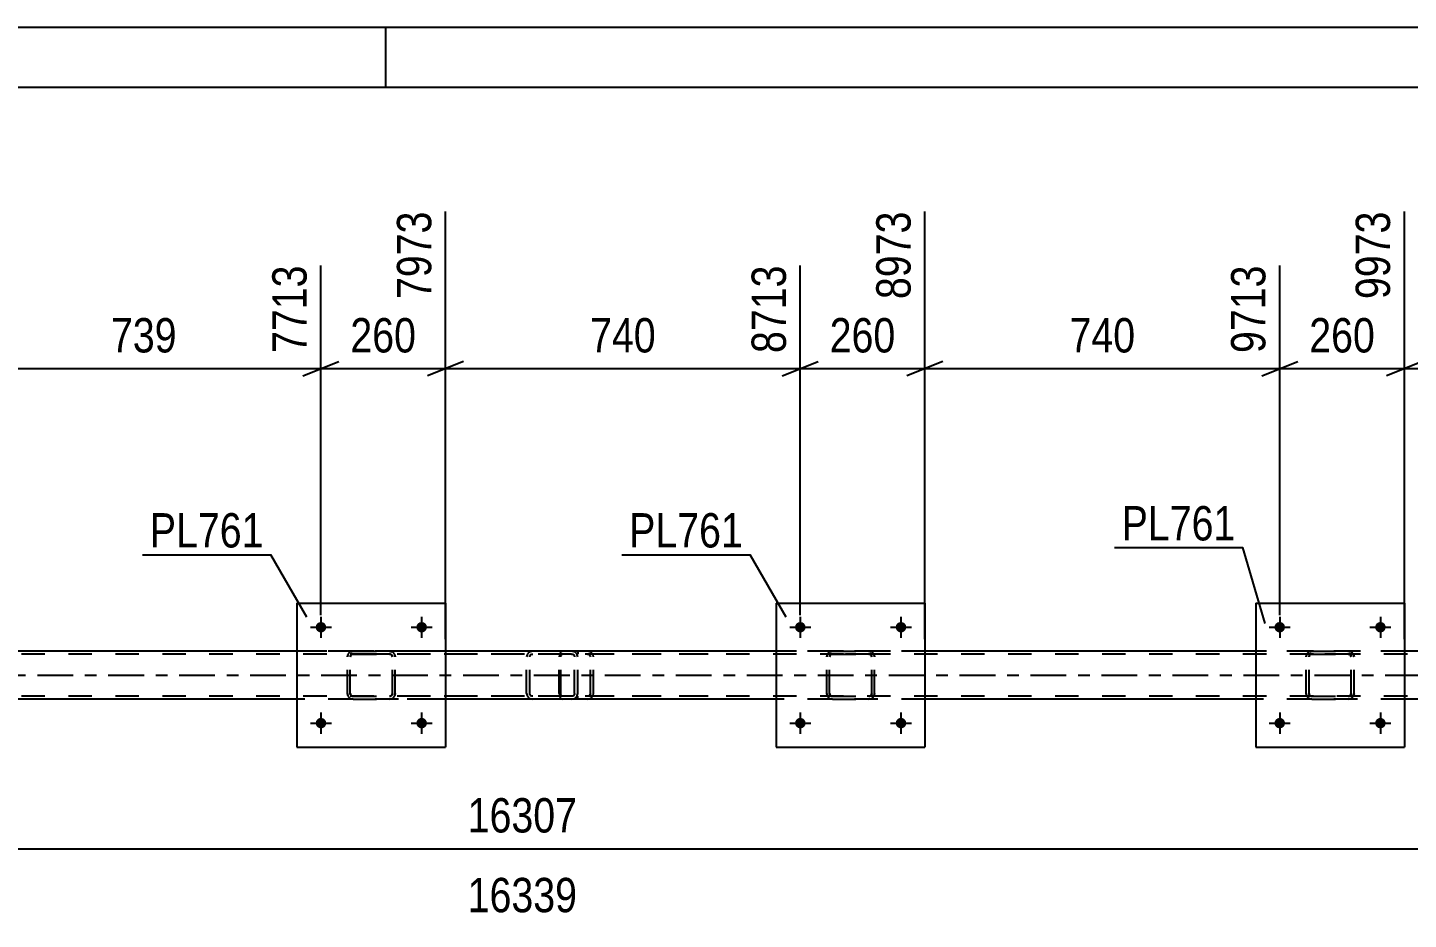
# Model space of a CAD drawing. Header units: millimetres. Extents: x 0 to 841, y 0 to 594.
# Drawn here: x 391.1 to 506.3, y 519.6 to 594 of the extents above; entities that cross this region are included whole.
import ezdxf

# ---------------------------------------------------------------- set-up
doc = ezdxf.new("R2010")
doc.units = ezdxf.units.MM
doc.linetypes.add('DXK_LINE_DOT2', pattern=[3.9198, 1.9599, -1.9599])
doc.linetypes.add('DXK_LINE_DOT3', pattern=[5.9187, 2.979, -0.9799, 0.9799, -0.9799])
doc.styles.add('Arial Narrow', font='ARIALN.TTF', dxfattribs={"height": 0.2})

# ---------------------------------------------------------------- blocks, each defined once
blk = doc.blocks.new('Unknown-318895709-1135')
at = {"color": 5, "linetype": 'Continuous'}
for p, q in [((841, 594), (0, 594)), ((421, 589), (421, 594)), ((836, 589), (5, 589))]:
    blk.add_line(p, q, dxfattribs=at)
blk = doc.blocks.new('Part-318895709-2881 - 2831')
at = {"color": 7, "linetype": 'DXK_LINE_DOT2'}
for p, q in [((713.97, 541.75), (125.58, 541.75)), ((713.97, 541.99), (213.57, 541.99)), ((425.98, 541.99), (413.58, 541.99)), ((465.97, 541.99), (453.57, 541.99)), ((505.97, 541.99), (493.57, 541.99)), ((713.97, 538.23), (125.58, 538.23)), ((425.98, 537.99), (413.58, 537.99)), ((465.97, 537.99), (453.57, 537.99)), ((505.97, 537.99), (493.57, 537.99))]:
    blk.add_line(p, q, dxfattribs=at)
at = {"color": 2, "linetype": 'Continuous'}
for p, q in [((413.58, 541.99), (386.03, 541.99)), ((453.57, 541.99), (425.98, 541.99)), ((493.57, 541.99), (465.97, 541.99)), ((533.58, 541.99), (505.97, 541.99)), ((413.58, 537.99), (386.03, 537.99)), ((453.57, 537.99), (425.98, 537.99)), ((493.57, 537.99), (465.97, 537.99)), ((533.58, 537.99), (505.97, 537.99))]:
    blk.add_line(p, q, dxfattribs=at)
at = {"color": 7, "linetype": 'DXK_LINE_DOT3'}
blk.add_line((125.58, 539.99), (713.97, 539.99), dxfattribs=at)
blk = doc.blocks.new('Bolt-318895709-2923 - 2831')
at = {"linetype": 'Continuous'}
for points in [[(496.01, 543.99, -1), (495.13, 543.99, -1)], [(504.41, 543.99, -1), (503.53, 543.99, -1)]]:
    blk.add_hatch(color=1, dxfattribs=at).paths.add_polyline_path(points)
at = {"color": 1, "linetype": 'Continuous'}
for p, q in [((494.69, 543.99), (496.45, 543.99)), ((495.57, 544.87), (495.57, 543.11)), ((503.09, 543.99), (504.85, 543.99)), ((503.97, 544.87), (503.97, 543.11))]:
    blk.add_line(p, q, dxfattribs=at)
blk = doc.blocks.new('Bolt-318895709-2924 - 2831')
at = {"linetype": 'Continuous'}
for points in [[(496.01, 535.99, -1), (495.13, 535.99, -1)], [(504.41, 535.99, -1), (503.53, 535.99, -1)]]:
    blk.add_hatch(color=1, dxfattribs=at).paths.add_polyline_path(points)
at = {"color": 1, "linetype": 'Continuous'}
for p, q in [((495.57, 536.87), (495.57, 535.11)), ((503.97, 536.87), (503.97, 535.11)), ((494.69, 535.99), (496.45, 535.99)), ((503.09, 535.99), (504.85, 535.99))]:
    blk.add_line(p, q, dxfattribs=at)
blk = doc.blocks.new('Bolt-318895709-2925 - 2831')
at = {"linetype": 'Continuous'}
for points in [[(456.01, 543.99, -1), (455.13, 543.99, -1)], [(464.41, 543.99, -1), (463.53, 543.99, -1)]]:
    blk.add_hatch(color=1, dxfattribs=at).paths.add_polyline_path(points)
at = {"color": 1, "linetype": 'Continuous'}
for p, q in [((454.69, 543.99), (456.45, 543.99)), ((455.57, 544.87), (455.57, 543.11)), ((463.09, 543.99), (464.85, 543.99)), ((463.97, 544.87), (463.97, 543.11))]:
    blk.add_line(p, q, dxfattribs=at)
blk = doc.blocks.new('Bolt-318895709-2926 - 2831')
at = {"linetype": 'Continuous'}
for points in [[(456.01, 535.99, -1), (455.13, 535.99, -1)], [(464.41, 535.99, -1), (463.53, 535.99, -1)]]:
    blk.add_hatch(color=1, dxfattribs=at).paths.add_polyline_path(points)
at = {"color": 1, "linetype": 'Continuous'}
for p, q in [((455.57, 536.87), (455.57, 535.11)), ((463.97, 536.87), (463.97, 535.11)), ((454.69, 535.99), (456.45, 535.99)), ((463.09, 535.99), (464.85, 535.99))]:
    blk.add_line(p, q, dxfattribs=at)
blk = doc.blocks.new('Part-318895709-2993 - 2831')
at = {"color": 2, "linetype": 'Continuous'}
for p, q in [((493.57, 545.99), (493.57, 533.99)), ((493.57, 545.99), (505.97, 545.99)), ((505.97, 545.99), (505.97, 533.99)), ((493.57, 533.99), (505.97, 533.99))]:
    blk.add_line(p, q, dxfattribs=at)
blk = doc.blocks.new('Part-318895709-2994 - 2831')
at = {"color": 7, "linetype": 'DXK_LINE_DOT2'}
for p, q in [((497.77, 541.51), (497.81, 541.69)), ((497.81, 541.69), (497.77, 541.51)), ((497.77, 538.47), (497.77, 541.51)), ((498.01, 541.51), (498.03, 541.6)), ((498.03, 541.6), (498.01, 541.51)), ((498.01, 538.47), (498.01, 541.51)), ((498.03, 541.6), (498.08, 541.68)), ((498.08, 541.68), (498.03, 541.6)), ((498.07, 541.95), (498.25, 541.99)), ((498.25, 541.99), (498.07, 541.95)), ((498.08, 541.68), (498.16, 541.73)), ((498.16, 541.73), (498.08, 541.68)), ((498.16, 541.73), (498.25, 541.75)), ((498.25, 541.75), (498.16, 541.73)), ((498.25, 541.99), (501.29, 541.99)), ((498.25, 541.99), (498.25, 541.99)), ((498.25, 541.99), (501.29, 541.99)), ((498.25, 541.75), (501.29, 541.75)), ((498.25, 541.75), (498.25, 541.75)), ((501.29, 541.75), (498.25, 541.75)), ((501.29, 541.99), (501.29, 541.99)), ((501.29, 541.99), (501.47, 541.95)), ((501.47, 541.95), (501.29, 541.99)), ((501.29, 541.75), (501.29, 541.75)), ((501.29, 541.75), (501.38, 541.73)), ((501.38, 541.73), (501.29, 541.75)), ((501.38, 541.73), (501.46, 541.68)), ((501.46, 541.68), (501.38, 541.73)), ((501.46, 541.68), (501.51, 541.6)), ((501.51, 541.6), (501.46, 541.68)), ((501.51, 541.6), (501.53, 541.51)), ((501.53, 541.51), (501.51, 541.6)), ((501.53, 538.47), (501.53, 541.51)), ((501.73, 541.69), (501.77, 541.51)), ((501.77, 541.51), (501.73, 541.69)), ((501.77, 538.47), (501.77, 541.51)), ((497.81, 538.29), (497.77, 538.47)), ((497.77, 538.47), (497.81, 538.29)), ((498.03, 538.38), (498.01, 538.47)), ((498.01, 538.47), (498.03, 538.38)), ((498.08, 538.3), (498.03, 538.38)), ((498.03, 538.38), (498.08, 538.3)), ((498.25, 537.99), (498.07, 538.03)), ((498.07, 538.03), (498.25, 537.99)), ((498.16, 538.25), (498.08, 538.3)), ((498.08, 538.3), (498.16, 538.25)), ((498.25, 538.23), (498.16, 538.25)), ((498.16, 538.25), (498.25, 538.23)), ((498.25, 538.23), (501.29, 538.23)), ((498.25, 538.23), (498.25, 538.23)), ((498.25, 538.23), (501.29, 538.23)), ((498.25, 537.99), (501.29, 537.99)), ((498.25, 537.99), (498.25, 537.99)), ((498.25, 537.99), (501.29, 537.99)), ((501.38, 538.25), (501.29, 538.23)), ((501.29, 538.23), (501.38, 538.25)), ((501.29, 538.23), (501.29, 538.23)), ((501.47, 538.03), (501.29, 537.99)), ((501.29, 537.99), (501.47, 538.03)), ((501.29, 537.99), (501.29, 537.99)), ((501.46, 538.3), (501.38, 538.25)), ((501.38, 538.25), (501.46, 538.3)), ((501.51, 538.38), (501.46, 538.3)), ((501.46, 538.3), (501.51, 538.38)), ((501.53, 538.47), (501.51, 538.38)), ((501.51, 538.38), (501.53, 538.47)), ((501.77, 538.47), (501.73, 538.29)), ((501.73, 538.29), (501.77, 538.47))]:
    blk.add_line(p, q, dxfattribs=at)
at = {"color": 7, "linetype": 'DXK_LINE_DOT3'}
blk.add_line((499.77, 539.99), (499.77, 539.99), dxfattribs=at)
at = {"color": 7, "linetype": 'DXK_LINE_DOT2'}
for centre, start, end in [((498.25, 541.51), 112.5, 157.5), ((498.25, 541.51), 112.5, 157.5), ((501.29, 541.51), 22.5, 67.5), ((501.29, 541.51), 22.5, 67.5), ((498.25, 538.47), 202.5, 247.5), ((498.25, 538.47), 202.5, 247.5), ((501.29, 538.47), 292.5, 337.5), ((501.29, 538.47), 292.5, 337.5)]:
    blk.add_arc(centre, 0.48, start, end, dxfattribs=at)
blk = doc.blocks.new('Part-318895709-2999 - 2831')
at = {"color": 2, "linetype": 'Continuous'}
for p, q in [((453.57, 545.99), (453.57, 533.99)), ((453.57, 545.99), (465.97, 545.99)), ((465.97, 545.99), (465.97, 533.99)), ((453.57, 533.99), (465.97, 533.99))]:
    blk.add_line(p, q, dxfattribs=at)
blk = doc.blocks.new('Part-318895709-3000 - 2831')
at = {"color": 7, "linetype": 'DXK_LINE_DOT2'}
for p, q in [((457.77, 541.51), (457.8, 541.69)), ((457.8, 541.69), (457.77, 541.51)), ((457.77, 538.47), (457.77, 541.51)), ((458.01, 541.51), (458.02, 541.6)), ((458.02, 541.6), (458.01, 541.51)), ((458.01, 538.47), (458.01, 541.51)), ((458.02, 541.6), (458.08, 541.68)), ((458.08, 541.68), (458.02, 541.6)), ((458.06, 541.95), (458.25, 541.99)), ((458.25, 541.99), (458.06, 541.95)), ((458.08, 541.68), (458.15, 541.73)), ((458.15, 541.73), (458.08, 541.68)), ((458.15, 541.73), (458.25, 541.75)), ((458.25, 541.75), (458.15, 541.73)), ((458.25, 541.99), (461.29, 541.99)), ((458.25, 541.99), (458.25, 541.99)), ((458.25, 541.99), (461.29, 541.99)), ((458.25, 541.75), (461.29, 541.75)), ((458.25, 541.75), (458.25, 541.75)), ((461.29, 541.75), (458.25, 541.75)), ((461.29, 541.99), (461.29, 541.99)), ((461.29, 541.99), (461.47, 541.95)), ((461.47, 541.95), (461.29, 541.99)), ((461.29, 541.75), (461.29, 541.75)), ((461.29, 541.75), (461.38, 541.73)), ((461.38, 541.73), (461.29, 541.75)), ((461.38, 541.73), (461.46, 541.68)), ((461.46, 541.68), (461.38, 541.73)), ((461.46, 541.68), (461.51, 541.6)), ((461.51, 541.6), (461.46, 541.68)), ((461.51, 541.6), (461.53, 541.51)), ((461.53, 541.51), (461.51, 541.6)), ((461.53, 538.47), (461.53, 541.51)), ((461.73, 541.69), (461.77, 541.51)), ((461.77, 541.51), (461.73, 541.69)), ((461.77, 538.47), (461.77, 541.51)), ((457.8, 538.29), (457.77, 538.47)), ((457.77, 538.47), (457.8, 538.29)), ((458.02, 538.38), (458.01, 538.47)), ((458.01, 538.47), (458.02, 538.38)), ((458.08, 538.3), (458.02, 538.38)), ((458.02, 538.38), (458.08, 538.3)), ((458.25, 537.99), (458.06, 538.03)), ((458.06, 538.03), (458.25, 537.99)), ((458.15, 538.25), (458.08, 538.3)), ((458.08, 538.3), (458.15, 538.25)), ((458.25, 538.23), (458.15, 538.25)), ((458.15, 538.25), (458.25, 538.23)), ((458.25, 538.23), (461.29, 538.23)), ((458.25, 538.23), (458.25, 538.23)), ((458.25, 538.23), (461.29, 538.23)), ((458.25, 537.99), (461.29, 537.99)), ((458.25, 537.99), (458.25, 537.99)), ((458.25, 537.99), (461.29, 537.99)), ((461.38, 538.25), (461.29, 538.23)), ((461.29, 538.23), (461.38, 538.25)), ((461.29, 538.23), (461.29, 538.23)), ((461.47, 538.03), (461.29, 537.99)), ((461.29, 537.99), (461.47, 538.03)), ((461.29, 537.99), (461.29, 537.99)), ((461.46, 538.3), (461.38, 538.25)), ((461.38, 538.25), (461.46, 538.3)), ((461.51, 538.38), (461.46, 538.3)), ((461.46, 538.3), (461.51, 538.38)), ((461.53, 538.47), (461.51, 538.38)), ((461.51, 538.38), (461.53, 538.47)), ((461.77, 538.47), (461.73, 538.29)), ((461.73, 538.29), (461.77, 538.47))]:
    blk.add_line(p, q, dxfattribs=at)
at = {"color": 7, "linetype": 'DXK_LINE_DOT3'}
blk.add_line((459.77, 539.99), (459.77, 539.99), dxfattribs=at)
at = {"color": 7, "linetype": 'DXK_LINE_DOT2'}
for centre, start, end in [((458.25, 541.51), 112.5, 157.5), ((458.25, 541.51), 112.5, 157.5), ((461.29, 541.51), 22.5, 67.5), ((461.29, 541.51), 22.5, 67.5), ((458.25, 538.47), 202.5, 247.5), ((458.25, 538.47), 202.5, 247.5), ((461.29, 538.47), 292.5, 337.5), ((461.29, 538.47), 292.5, 337.5)]:
    blk.add_arc(centre, 0.48, start, end, dxfattribs=at)
blk = doc.blocks.new('Part-318895709-3022 - 2831')
at = {"color": 7, "linetype": 'DXK_LINE_DOT2'}
for p, q in [((435.47, 541.69), (435.45, 541.51)), ((435.45, 538.47), (435.45, 541.51)), ((435.53, 541.85), (435.47, 541.69)), ((435.62, 541.95), (435.53, 541.85)), ((435.58, 541.51), (435.6, 541.6)), ((435.58, 538.47), (435.58, 541.51)), ((435.6, 541.6), (435.62, 541.68)), ((435.72, 541.99), (435.62, 541.95)), ((435.62, 541.68), (435.67, 541.73)), ((435.67, 541.73), (435.72, 541.75)), ((447.88, 541.99), (435.72, 541.99)), ((447.88, 541.75), (435.72, 541.75)), ((437, 541.99), (437, 541.75)), ((438, 541.95), (437.81, 541.99)), ((437.81, 541.75), (437.91, 541.73)), ((437.91, 541.73), (437.99, 541.68)), ((437.99, 541.68), (438.04, 541.6)), ((438.04, 541.6), (438.06, 541.51)), ((438.06, 538.47), (438.06, 541.51)), ((438.28, 541.68), (438.28, 541.69)), ((438.31, 541.51), (438.28, 541.68)), ((438.31, 538.47), (438.31, 541.51)), ((435.45, 538.47), (435.47, 538.29)), ((435.47, 538.29), (435.53, 538.13)), ((435.53, 538.13), (435.62, 538.03)), ((435.6, 538.38), (435.58, 538.47)), ((435.62, 538.3), (435.6, 538.38)), ((435.67, 538.25), (435.62, 538.3)), ((435.62, 538.03), (435.72, 537.99)), ((435.72, 538.23), (435.67, 538.25)), ((447.88, 538.23), (435.72, 538.23)), ((447.88, 537.99), (435.72, 537.99)), ((437, 537.99), (437, 538.23)), ((437.91, 538.25), (437.81, 538.23)), ((437.81, 537.99), (438, 538.03)), ((437.99, 538.3), (437.91, 538.25)), ((438.04, 538.38), (437.99, 538.3)), ((438.06, 538.47), (438.04, 538.38)), ((438.28, 538.29), (438.31, 538.47))]:
    blk.add_line(p, q, dxfattribs=at)
for centre, start, end in [((437.83, 541.49), 23.8494, 68.8059), ((437.83, 538.49), 291.1941, 336.1506)]:
    blk.add_arc(centre, 0.492, start, end, dxfattribs=at)
blk = doc.blocks.new('Part-318895709-3035 - 2831')
at = {"color": 7, "linetype": 'DXK_LINE_DOT2'}
for p, q in [((436.49, 541.99), (421.5, 541.99)), ((436.49, 541.75), (421.5, 541.75)), ((432.78, 541.68), (432.74, 541.51)), ((432.74, 538.47), (432.74, 541.51)), ((432.78, 541.69), (432.78, 541.68)), ((433, 541.51), (433.01, 541.6)), ((433, 538.47), (433, 541.51)), ((433.01, 541.6), (433.07, 541.68)), ((433.25, 541.99), (433.06, 541.95)), ((433.07, 541.68), (433.15, 541.73)), ((433.15, 541.73), (433.25, 541.75)), ((436.68, 541.95), (436.49, 541.99)), ((436.49, 541.75), (436.58, 541.73)), ((436.58, 541.73), (436.67, 541.68)), ((436.67, 541.68), (436.72, 541.6)), ((436.72, 541.6), (436.74, 541.51)), ((436.74, 538.47), (436.74, 541.51)), ((436.96, 541.68), (436.96, 541.69)), ((437, 541.51), (436.96, 541.68)), ((437, 538.47), (437, 541.51)), ((436.49, 538.23), (421.5, 538.23)), ((436.49, 537.99), (421.5, 537.99)), ((432.74, 538.47), (432.78, 538.29)), ((433.01, 538.38), (433, 538.47)), ((433.07, 538.3), (433.01, 538.38)), ((433.06, 538.03), (433.25, 537.99)), ((433.15, 538.25), (433.07, 538.3)), ((433.25, 538.23), (433.15, 538.25)), ((436.58, 538.25), (436.49, 538.23)), ((436.49, 537.99), (436.68, 538.03)), ((436.67, 538.3), (436.58, 538.25)), ((436.72, 538.38), (436.67, 538.3)), ((436.74, 538.47), (436.72, 538.38)), ((436.96, 538.29), (437, 538.47))]:
    blk.add_line(p, q, dxfattribs=at)
for centre, start, end in [((433.23, 541.49), 110.7583, 155.68), ((436.51, 541.49), 24.32, 69.2417), ((433.23, 538.49), 204.32, 249.2417), ((436.51, 538.49), 290.7583, 335.68)]:
    blk.add_arc(centre, 0.496, start, end, dxfattribs=at)
blk = doc.blocks.new('Part-318895709-3062 - 2831')
at = {"color": 7, "linetype": 'DXK_LINE_DOT2'}
for p, q in [((417.78, 541.51), (417.81, 541.69)), ((417.81, 541.69), (417.78, 541.51)), ((417.78, 538.47), (417.78, 541.51)), ((418.02, 541.51), (418.04, 541.6)), ((418.04, 541.6), (418.02, 541.51)), ((418.02, 538.47), (418.02, 541.51)), ((418.04, 541.6), (418.09, 541.68)), ((418.09, 541.68), (418.04, 541.6)), ((418.07, 541.95), (418.26, 541.99)), ((418.26, 541.99), (418.07, 541.95)), ((418.09, 541.68), (418.16, 541.73)), ((418.16, 541.73), (418.09, 541.68)), ((418.16, 541.73), (418.26, 541.75)), ((418.26, 541.75), (418.16, 541.73)), ((418.26, 541.99), (421.3, 541.99)), ((418.26, 541.99), (418.26, 541.99)), ((418.26, 541.99), (421.3, 541.99)), ((418.26, 541.75), (421.3, 541.75)), ((418.26, 541.75), (418.26, 541.75)), ((421.3, 541.75), (418.26, 541.75)), ((421.3, 541.99), (421.3, 541.99)), ((421.3, 541.99), (421.48, 541.95)), ((421.48, 541.95), (421.3, 541.99)), ((421.3, 541.75), (421.3, 541.75)), ((421.3, 541.75), (421.39, 541.73)), ((421.39, 541.73), (421.3, 541.75)), ((421.39, 541.73), (421.47, 541.68)), ((421.47, 541.68), (421.39, 541.73)), ((421.47, 541.68), (421.52, 541.6)), ((421.52, 541.6), (421.47, 541.68)), ((421.52, 541.6), (421.54, 541.51)), ((421.54, 541.51), (421.52, 541.6)), ((421.54, 538.47), (421.54, 541.51)), ((421.74, 541.69), (421.78, 541.51)), ((421.78, 541.51), (421.74, 541.69)), ((421.78, 538.47), (421.78, 541.51)), ((417.81, 538.29), (417.78, 538.47)), ((417.78, 538.47), (417.81, 538.29)), ((418.04, 538.38), (418.02, 538.47)), ((418.02, 538.47), (418.04, 538.38)), ((418.09, 538.3), (418.04, 538.38)), ((418.04, 538.38), (418.09, 538.3)), ((418.26, 537.99), (418.07, 538.03)), ((418.07, 538.03), (418.26, 537.99)), ((418.16, 538.25), (418.09, 538.3)), ((418.09, 538.3), (418.16, 538.25)), ((418.26, 538.23), (418.16, 538.25)), ((418.16, 538.25), (418.26, 538.23)), ((418.26, 538.23), (421.3, 538.23)), ((418.26, 538.23), (418.26, 538.23)), ((418.26, 538.23), (421.3, 538.23)), ((418.26, 537.99), (421.3, 537.99)), ((418.26, 537.99), (418.26, 537.99)), ((418.26, 537.99), (421.3, 537.99)), ((421.39, 538.25), (421.3, 538.23)), ((421.3, 538.23), (421.39, 538.25)), ((421.3, 538.23), (421.3, 538.23)), ((421.48, 538.03), (421.3, 537.99)), ((421.3, 537.99), (421.48, 538.03)), ((421.3, 537.99), (421.3, 537.99)), ((421.47, 538.3), (421.39, 538.25)), ((421.39, 538.25), (421.47, 538.3)), ((421.52, 538.38), (421.47, 538.3)), ((421.47, 538.3), (421.52, 538.38)), ((421.54, 538.47), (421.52, 538.38)), ((421.52, 538.38), (421.54, 538.47)), ((421.78, 538.47), (421.74, 538.29)), ((421.74, 538.29), (421.78, 538.47))]:
    blk.add_line(p, q, dxfattribs=at)
at = {"color": 7, "linetype": 'DXK_LINE_DOT3'}
blk.add_line((419.78, 539.99), (419.78, 539.99), dxfattribs=at)
at = {"color": 7, "linetype": 'DXK_LINE_DOT2'}
for centre, start, end in [((418.26, 541.51), 112.5, 157.5), ((418.26, 541.51), 112.5, 157.5), ((421.3, 541.51), 22.5, 67.5), ((421.3, 541.51), 22.5, 67.5), ((418.26, 538.47), 202.5, 247.5), ((418.26, 538.47), 202.5, 247.5), ((421.3, 538.47), 292.5, 337.5), ((421.3, 538.47), 292.5, 337.5)]:
    blk.add_arc(centre, 0.48, start, end, dxfattribs=at)
blk = doc.blocks.new('Part-318895709-3067 - 2831')
at = {"color": 2, "linetype": 'Continuous'}
for p, q in [((413.58, 545.99), (413.58, 533.99)), ((413.58, 545.99), (425.98, 545.99)), ((425.98, 545.99), (425.98, 533.99)), ((413.58, 533.99), (425.98, 533.99))]:
    blk.add_line(p, q, dxfattribs=at)
blk = doc.blocks.new('Bolt-318895709-3068 - 2831')
at = {"linetype": 'Continuous'}
for points in [[(416.02, 535.99, -1), (415.14, 535.99, -1)], [(424.42, 535.99, -1), (423.54, 535.99, -1)]]:
    blk.add_hatch(color=1, dxfattribs=at).paths.add_polyline_path(points)
at = {"color": 1, "linetype": 'Continuous'}
for p, q in [((415.58, 536.87), (415.58, 535.11)), ((423.98, 536.87), (423.98, 535.11)), ((414.7, 535.99), (416.46, 535.99)), ((423.1, 535.99), (424.86, 535.99))]:
    blk.add_line(p, q, dxfattribs=at)
blk = doc.blocks.new('Bolt-318895709-3069 - 2831')
at = {"linetype": 'Continuous'}
for points in [[(416.02, 543.99, -1), (415.14, 543.99, -1)], [(424.42, 543.99, -1), (423.54, 543.99, -1)]]:
    blk.add_hatch(color=1, dxfattribs=at).paths.add_polyline_path(points)
at = {"color": 1, "linetype": 'Continuous'}
for p, q in [((414.7, 543.99), (416.46, 543.99)), ((415.58, 544.87), (415.58, 543.11)), ((423.1, 543.99), (424.86, 543.99)), ((423.98, 544.87), (423.98, 543.11))]:
    blk.add_line(p, q, dxfattribs=at)
blk = doc.blocks.new('StraightDimension-318895709-3608 - 2831')
at = {"color": 0}
blk.add_wipeout([(437.56, 519.62), (437.56, 523.82), (427.22, 523.82), (427.22, 519.62)], dxfattribs=at)
at = {"color": 3, "style": 'Arial Narrow'}
blk.add_text('16339', height=2.863, dxfattribs=at).set_placement((427.82, 520.22))
blk = doc.blocks.new('StraightDimension-318895709-3767 - 2831')
at = {"color": 7, "linetype": 'Continuous'}
blk.add_line((116.96, 525.52), (747.82, 525.52), dxfattribs=at)
at = {"color": 0}
blk.add_wipeout([(437.56, 526.27), (437.56, 530.47), (427.22, 530.47), (427.22, 526.27)], dxfattribs=at)
at = {"color": 3, "style": 'Arial Narrow'}
blk.add_text('16307', height=2.863, dxfattribs=at).set_placement((427.82, 526.87))
blk = doc.blocks.new('StraightDimension-318895709-20408 - 2831')
at = {"color": 7, "linetype": 'Continuous'}
for p, q in [((505.97, 542.99), (505.97, 578.67)), ((535.58, 544.99), (535.58, 576)), ((507.47, 566.16), (504.47, 564.96)), ((534.08, 564.96), (537.08, 566.16)), ((505.97, 565.56), (535.58, 565.56))]:
    blk.add_line(p, q, dxfattribs=at)
at = {"color": 0}
blk.add_wipeout([(524.12, 566.31), (524.12, 570.51), (517.43, 570.51), (517.43, 566.31)], dxfattribs=at)
at = {"color": 3, "style": 'Arial Narrow'}
blk.add_text('740', height=2.863, dxfattribs=at).set_placement((518.03, 566.91))
at = {"color": 0, "linetype": 'Continuous'}
blk.add_wipeout([(534.98, 576.6), (530.78, 576.6), (530.78, 566.26), (534.98, 566.26)], dxfattribs=at)
at = {"color": 3, "linetype": 'Continuous', "style": 'Arial Narrow'}
blk.add_text('10713', height=2.863, rotation=90.0002, dxfattribs=at).set_placement((534.38, 566.86))
blk = doc.blocks.new('StraightDimension-318895709-20409 - 2831')
at = {"color": 7, "linetype": 'Continuous'}
for p, q in [((505.97, 542.99), (505.97, 578.67)), ((495.57, 544.99), (495.57, 574.17)), ((494.07, 564.96), (497.07, 566.16)), ((507.47, 566.16), (504.47, 564.96)), ((495.57, 565.56), (505.97, 565.56))]:
    blk.add_line(p, q, dxfattribs=at)
at = {"color": 0}
blk.add_wipeout([(504.11, 566.31), (504.11, 570.51), (497.43, 570.51), (497.43, 566.31)], dxfattribs=at)
at = {"color": 3, "style": 'Arial Narrow'}
blk.add_text('260', height=2.863, dxfattribs=at).set_placement((498.03, 566.91))
at = {"color": 0, "linetype": 'Continuous'}
blk.add_wipeout([(505.37, 579.27), (501.17, 579.27), (501.17, 570.76), (505.37, 570.76)], dxfattribs=at)
at = {"color": 3, "linetype": 'Continuous', "style": 'Arial Narrow'}
blk.add_text('9973', height=2.863, rotation=90.0002, dxfattribs=at).set_placement((504.77, 571.36))
blk = doc.blocks.new('StraightDimension-318895709-20410 - 2831')
at = {"color": 7, "linetype": 'Continuous'}
for p, q in [((465.97, 542.99), (465.97, 578.67)), ((495.57, 544.99), (495.57, 574.17)), ((467.47, 566.16), (464.47, 564.96)), ((494.07, 564.96), (497.07, 566.16)), ((465.97, 565.56), (495.57, 565.56))]:
    blk.add_line(p, q, dxfattribs=at)
at = {"color": 0}
blk.add_wipeout([(484.11, 566.31), (484.11, 570.51), (477.43, 570.51), (477.43, 566.31)], dxfattribs=at)
at = {"color": 3, "style": 'Arial Narrow'}
blk.add_text('740', height=2.863, dxfattribs=at).set_placement((478.03, 566.91))
at = {"color": 0, "linetype": 'Continuous'}
blk.add_wipeout([(494.97, 574.77), (490.77, 574.77), (490.77, 566.26), (494.97, 566.26)], dxfattribs=at)
at = {"color": 3, "linetype": 'Continuous', "style": 'Arial Narrow'}
blk.add_text('9713', height=2.863, rotation=90.0002, dxfattribs=at).set_placement((494.37, 566.86))
blk = doc.blocks.new('StraightDimension-318895709-20411 - 2831')
at = {"color": 7, "linetype": 'Continuous'}
for p, q in [((465.97, 542.99), (465.97, 578.67)), ((455.57, 544.99), (455.57, 574.17)), ((454.07, 564.96), (457.07, 566.16)), ((467.47, 566.16), (464.47, 564.96)), ((455.57, 565.56), (465.97, 565.56))]:
    blk.add_line(p, q, dxfattribs=at)
at = {"color": 0}
blk.add_wipeout([(464.11, 566.31), (464.11, 570.51), (457.42, 570.51), (457.42, 566.31)], dxfattribs=at)
at = {"color": 3, "style": 'Arial Narrow'}
blk.add_text('260', height=2.863, dxfattribs=at).set_placement((458.02, 566.91))
at = {"color": 0, "linetype": 'Continuous'}
blk.add_wipeout([(465.37, 579.27), (461.17, 579.27), (461.17, 570.76), (465.37, 570.76)], dxfattribs=at)
at = {"color": 3, "linetype": 'Continuous', "style": 'Arial Narrow'}
blk.add_text('8973', height=2.863, rotation=90.0002, dxfattribs=at).set_placement((464.77, 571.36))
blk = doc.blocks.new('StraightDimension-318895709-20412 - 2831')
at = {"color": 7, "linetype": 'Continuous'}
for p, q in [((425.98, 542.99), (425.98, 578.67)), ((455.57, 544.99), (455.57, 574.17)), ((427.48, 566.16), (424.48, 564.96)), ((454.07, 564.96), (457.07, 566.16)), ((425.98, 565.56), (455.57, 565.56))]:
    blk.add_line(p, q, dxfattribs=at)
at = {"color": 0}
blk.add_wipeout([(444.11, 566.31), (444.11, 570.51), (437.43, 570.51), (437.43, 566.31)], dxfattribs=at)
at = {"color": 3, "style": 'Arial Narrow'}
blk.add_text('740', height=2.863, dxfattribs=at).set_placement((438.03, 566.91))
at = {"color": 0, "linetype": 'Continuous'}
blk.add_wipeout([(454.97, 574.77), (450.77, 574.77), (450.77, 566.26), (454.97, 566.26)], dxfattribs=at)
at = {"color": 3, "linetype": 'Continuous', "style": 'Arial Narrow'}
blk.add_text('8713', height=2.863, rotation=90.0002, dxfattribs=at).set_placement((454.37, 566.86))
blk = doc.blocks.new('StraightDimension-318895709-20413 - 2831')
at = {"color": 7, "linetype": 'Continuous'}
for p, q in [((425.98, 542.99), (425.98, 578.67)), ((415.58, 544.99), (415.58, 574.17)), ((414.08, 564.96), (417.08, 566.16)), ((427.48, 566.16), (424.48, 564.96)), ((415.58, 565.56), (425.98, 565.56))]:
    blk.add_line(p, q, dxfattribs=at)
at = {"color": 0}
blk.add_wipeout([(424.12, 566.31), (424.12, 570.51), (417.43, 570.51), (417.43, 566.31)], dxfattribs=at)
at = {"color": 3, "style": 'Arial Narrow'}
blk.add_text('260', height=2.863, dxfattribs=at).set_placement((418.03, 566.91))
at = {"color": 0, "linetype": 'Continuous'}
blk.add_wipeout([(425.38, 579.27), (421.18, 579.27), (421.18, 570.76), (425.38, 570.76)], dxfattribs=at)
at = {"color": 3, "linetype": 'Continuous', "style": 'Arial Narrow'}
blk.add_text('7973', height=2.863, rotation=90.0002, dxfattribs=at).set_placement((424.78, 571.36))
blk = doc.blocks.new('StraightDimension-318895709-20414 - 2831')
at = {"color": 7, "linetype": 'Continuous'}
for p, q in [((386.03, 542.99), (386.03, 578.67)), ((415.58, 544.99), (415.58, 574.17)), ((387.53, 566.16), (384.53, 564.96)), ((414.08, 564.96), (417.08, 566.16)), ((386.03, 565.56), (415.58, 565.56))]:
    blk.add_line(p, q, dxfattribs=at)
at = {"color": 0}
blk.add_wipeout([(404.14, 566.31), (404.14, 570.51), (397.46, 570.51), (397.46, 566.31)], dxfattribs=at)
at = {"color": 3, "style": 'Arial Narrow'}
blk.add_text('739', height=2.863, dxfattribs=at).set_placement((398.06, 566.91))
at = {"color": 0, "linetype": 'Continuous'}
blk.add_wipeout([(414.98, 574.77), (410.78, 574.77), (410.78, 566.26), (414.98, 566.26)], dxfattribs=at)
at = {"color": 3, "linetype": 'Continuous', "style": 'Arial Narrow'}
blk.add_text('7713', height=2.863, rotation=90.0002, dxfattribs=at).set_placement((414.38, 566.86))
blk = doc.blocks.new('Mark-318895709-2989 - 2831')
at = {"color": 30, "linetype": 'Continuous'}
for p in [(481.78, 550.63), (494.36, 544.31)]:
    blk.add_line(p, (492.48, 550.63), dxfattribs=at)
at = {"color": 0}
blk.add_wipeout([(491.88, 551.23), (491.88, 554.23), (482.38, 554.23), (482.38, 551.23)], dxfattribs=at)
blk.add_wipeout([(491.88, 551.23), (491.88, 554.23), (482.38, 554.23), (482.38, 551.23)], dxfattribs=at)
at = {"color": 3, "style": 'Arial Narrow'}
blk.add_text('PL761', height=2.863, dxfattribs=at).set_placement((482.38, 551.23))
blk = doc.blocks.new('Mark-318895709-2995 - 2831')
at = {"color": 30, "linetype": 'Continuous'}
for p in [(440.69, 550.04), (454.4, 544.84)]:
    blk.add_line(p, (451.4, 550.04), dxfattribs=at)
at = {"color": 0}
blk.add_wipeout([(450.8, 550.64), (450.8, 553.64), (441.29, 553.64), (441.29, 550.64)], dxfattribs=at)
blk.add_wipeout([(450.8, 550.64), (450.8, 553.64), (441.29, 553.64), (441.29, 550.64)], dxfattribs=at)
at = {"color": 3, "style": 'Arial Narrow'}
blk.add_text('PL761', height=2.863, dxfattribs=at).set_placement((441.29, 550.64))
blk = doc.blocks.new('Mark-318895709-3063 - 2831')
at = {"color": 30, "linetype": 'Continuous'}
for p in [(400.7, 550.04), (414.41, 544.84)]:
    blk.add_line(p, (411.41, 550.04), dxfattribs=at)
at = {"color": 0}
blk.add_wipeout([(410.81, 550.64), (410.81, 553.64), (401.3, 553.64), (401.3, 550.64)], dxfattribs=at)
blk.add_wipeout([(410.81, 550.64), (410.81, 553.64), (401.3, 553.64), (401.3, 550.64)], dxfattribs=at)
at = {"color": 3, "style": 'Arial Narrow'}
blk.add_text('PL761', height=2.863, dxfattribs=at).set_placement((401.3, 550.64))

msp = doc.modelspace()

# ---------------------------------------------------------------- block references
for name in ['Unknown-318895709-1135', 'Part-318895709-3067 - 2831', 'Part-318895709-2999 - 2831', 'Part-318895709-2993 - 2831', 'Part-318895709-2881 - 2831', 'Bolt-318895709-3069 - 2831', 'Bolt-318895709-2925 - 2831', 'Bolt-318895709-2923 - 2831', 'Part-318895709-3062 - 2831', 'Part-318895709-3035 - 2831', 'Part-318895709-3022 - 2831', 'Part-318895709-3000 - 2831', 'Part-318895709-2994 - 2831', 'Bolt-318895709-3068 - 2831', 'Bolt-318895709-2926 - 2831', 'Bolt-318895709-2924 - 2831']:
    msp.add_blockref(name, (0, 0))

# ---------------------------------------------------------------- next in the draw order: block references
for name in ['StraightDimension-318895709-20408 - 2831', 'StraightDimension-318895709-3608 - 2831']:
    msp.add_blockref(name, (0, 0))

# ---------------------------------------------------------------- next in the draw order: block references
for name in ['StraightDimension-318895709-20409 - 2831', 'StraightDimension-318895709-3767 - 2831']:
    msp.add_blockref(name, (0, 0))

# ---------------------------------------------------------------- next in the draw order: block references
msp.add_blockref('StraightDimension-318895709-20410 - 2831', (0, 0))

# ---------------------------------------------------------------- next in the draw order: block references
for name in ['StraightDimension-318895709-20411 - 2831', 'Mark-318895709-2989 - 2831']:
    msp.add_blockref(name, (0, 0))

# ---------------------------------------------------------------- next in the draw order: block references
msp.add_blockref('StraightDimension-318895709-20412 - 2831', (0, 0))

# ---------------------------------------------------------------- next in the draw order: block references
for name in ['StraightDimension-318895709-20413 - 2831', 'Mark-318895709-2995 - 2831']:
    msp.add_blockref(name, (0, 0))

# ---------------------------------------------------------------- next in the draw order: block references
msp.add_blockref('StraightDimension-318895709-20414 - 2831', (0, 0))

# ---------------------------------------------------------------- next in the draw order: block references
msp.add_blockref('Mark-318895709-3063 - 2831', (0, 0))

doc.saveas('drawing.dxf')
